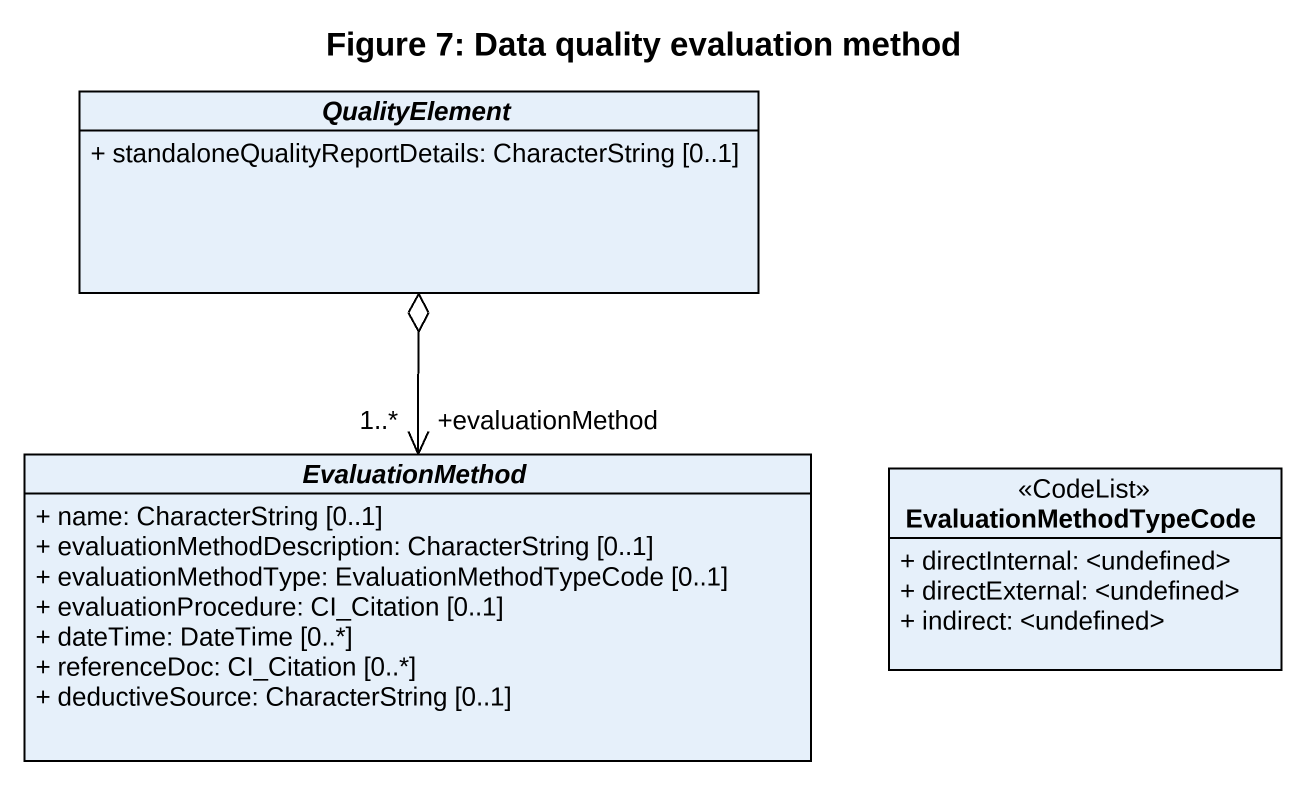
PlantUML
@startuml
title Figure 7: Data quality evaluation method
hide circle
hide empty members
skinparam classAttributeIconSize 0
abstract class QualityElement {
  + standaloneQualityReportDetails: CharacterString [0..1]
}
abstract class EvaluationMethod {
  + name: CharacterString [0..1]
  + evaluationMethodDescription: CharacterString [0..1]
  + evaluationMethodType: EvaluationMethodTypeCode [0..1]
  + evaluationProcedure: CI_Citation [0..1]
  + dateTime: DateTime [0..*]
  + referenceDoc: CI_Citation [0..*]
  + deductiveSource: CharacterString [0..1]
}
class EvaluationMethodTypeCode <<CodeList>> {
  + directInternal: <undefined>
  + directExternal: <undefined>
  + indirect: <undefined>
}
EvaluationMethod "+evaluationMethod\n1..*" <-up-o QualityElement
@enduml
